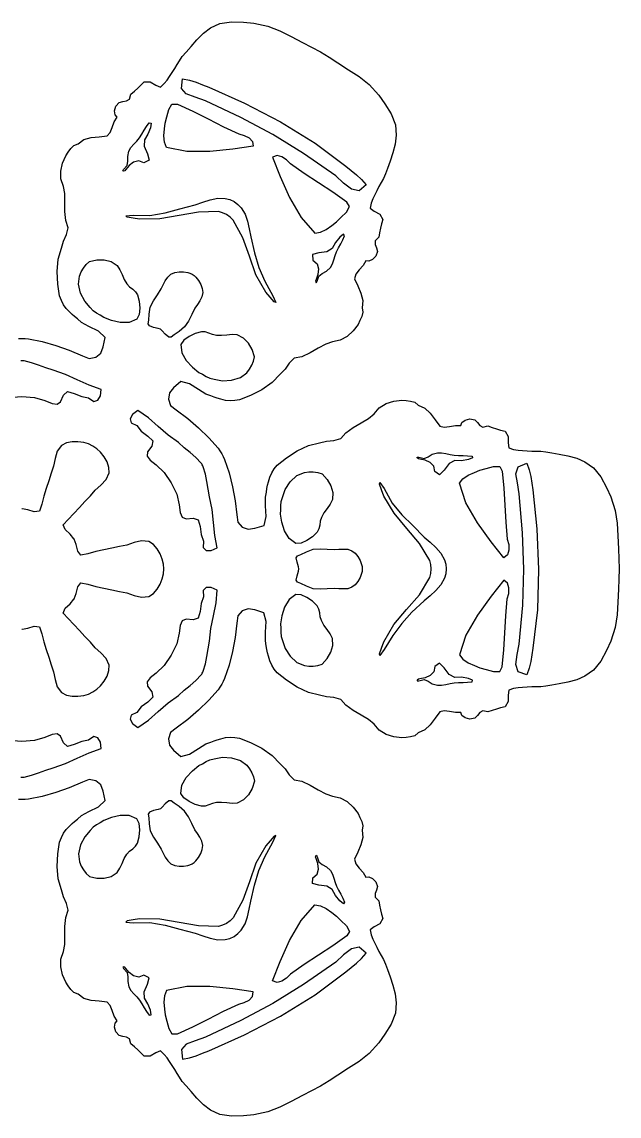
# Model space of a CAD drawing. Extents: x -4 to 91, y -235 to 97.
# Drawn here: x 43.2 to 90.7, y -235.1 to -147.9 of the extents above; entities that cross this region are included whole.
import ezdxf

# ---------------------------------------------------------------- set-up
doc = ezdxf.new("R2010")
doc.units = 0
doc.layers.get('0').update_dxf_attribs({"linetype": 'CONTINUOUS'})

msp = doc.modelspace()

# ---------------------------------------------------------------- linework, layer by layer
at = {"color": 7}
for points in [[(42.921899, -173.151879), (43.180638, -173.142114), (43.439376, -173.151879), (43.695874, -173.181208), (44.800969, -173.400218), (45.886079, -173.706804), (46.952764, -174.089263), (48.002577, -174.535902), (48.538694, -174.741005), (49.052511, -174.644073), (49.4508, -174.316136), (49.640338, -173.828225), (49.80638, -173.07818), (49.286135, -172.566835), (48.513331, -172.195868), (47.921697, -171.866955), (47.613361, -171.590612), (47.376746, -171.401613), (47.175031, -171.238037), (46.971393, -171.037967), (46.708949, -170.768989), (46.495281, -170.459589), (46.32253, -170.120925), (46.182842, -169.764154), (46.03273, -168.836382), (45.98926, -167.829651), (46.07965, -166.83986), (46.331118, -165.962928), (46.482192, -165.414161), (46.7337, -164.881806), (46.870964, -164.338404), (46.67931, -163.756501), (46.610321, -163.036301), (46.608627, -162.299145), (46.59398, -161.613952), (46.486115, -161.049643), (46.279376, -160.451574), (46.270881, -159.818592), (46.415497, -159.189505), (46.668086, -158.603117), (46.862114, -158.317576), (47.068178, -158.032241), (47.319356, -157.796032), (47.648721, -157.657865), (48.11671, -157.323217), (48.698254, -157.158552), (49.333226, -157.08558), (49.961498, -157.026015), (50.210031, -156.761476), (50.375493, -156.352057), (50.53168, -155.905561), (50.752381, -155.529791), (50.598702, -155.344916), (50.554992, -155.020764), (50.650417, -154.657944), (50.914136, -154.357067), (51.206837, -154.282521), (51.505327, -154.239795), (51.744392, -154.092055), (51.858824, -153.70247), (52.131369, -153.460156), (52.395718, -153.22364), (52.653351, -152.978852), (52.905733, -152.711726), (53.389361, -152.716326), (53.82788, -152.972615), (54.207181, -153.135734), (54.513167, -152.860832), (54.730551, -152.577885), (54.937784, -152.289183), (55.139322, -151.988576), (55.339629, -151.669919), (55.527298, -151.35155), (55.714934, -151.040976), (55.943017, -150.715805), (56.252025, -150.353643), (56.646933, -149.899664), (57.103905, -149.371084), (57.620202, -148.853579), (58.193071, -148.432816), (58.943725, -148.071024), (59.860637, -147.947778), (60.806717, -147.969594), (61.644883, -148.042983), (62.751279, -148.281125), (63.712762, -148.660217), (64.607194, -149.116274), (65.512448, -149.585316), (66.23411, -149.951527), (66.942572, -150.343746), (67.636477, -150.761184), (68.314454, -151.203056), (69.173282, -151.752506), (70.015456, -152.29908), (70.824502, -152.942205), (71.583937, -153.781303), (72.066576, -154.470481), (72.558506, -155.278904), (72.910226, -156.134593), (72.972233, -156.965574), (72.894275, -157.672075), (72.704249, -158.377955), (72.474974, -159.037996), (72.27927, -159.606988), (72.120133, -160.055676), (71.95257, -160.415786), (71.777423, -160.733571), (71.595542, -161.055281), (71.419728, -161.388081), (71.260166, -161.712921), (71.11376, -162.03674), (70.97741, -162.366477), (70.892331, -162.768915), (71.223248, -163.01584), (71.66446, -163.267461), (71.910265, -163.683992), (71.805117, -164.036129), (71.72194, -164.381637), (71.649285, -164.72883), (71.57571, -165.086016), (71.295537, -165.379908), (71.287126, -165.660815), (71.399369, -165.940678), (71.48116, -166.23144), (71.352455, -166.610264), (71.085956, -166.874311), (70.783377, -166.998534), (70.546431, -166.957883), (70.331355, -167.336902), (70.022768, -167.695412), (69.750934, -168.043414), (69.646106, -168.39092), (69.908654, -168.964799), (70.162942, -169.551186), (70.311109, -170.137153), (70.255291, -170.709771), (70.300317, -171.064092), (70.221342, -171.399722), (70.077268, -171.720846), (69.926996, -172.031649), (69.545465, -172.543591), (69.072966, -172.983375), (68.520539, -173.292513), (67.899226, -173.412506), (67.356589, -173.601245), (66.755876, -173.931159), (66.11664, -174.298283), (65.458433, -174.59864), (64.858666, -174.723611), (64.456697, -175.114184), (64.121417, -175.598176), (63.721705, -176.003396), (63.087995, -176.659639), (62.276008, -177.232812), (61.382416, -177.69853), (60.503887, -178.032416), (60.125068, -178.089828), (59.7454, -178.109555), (59.370618, -178.079214), (59.006458, -177.986416), (58.730586, -177.914404), (58.486754, -177.828677), (58.204504, -177.719696), (57.813377, -177.577922), (57.234647, -177.224137), (56.525995, -176.75354), (55.821577, -176.568196), (55.255549, -177.070176), (54.927777, -177.478275), (54.842918, -177.98717), (55.015881, -178.480613), (55.461566, -178.842354), (56.373742, -179.532317), (57.238254, -180.264404), (58.046056, -181.048558), (58.788114, -181.89472), (58.941761, -182.10219), (59.079598, -182.321375), (59.2005, -182.550336), (59.30335, -182.787135), (59.666231, -183.853681), (59.943278, -184.946705), (60.145397, -186.061708), (60.283505, -187.19419), (60.373937, -187.761033), (60.714791, -188.157556), (61.197939, -188.338516), (61.715252, -188.258704), (62.447833, -188.027479), (62.630547, -187.321246), (62.565413, -186.466503), (62.554434, -185.78968), (62.639586, -185.384482), (62.684956, -185.085067), (62.72576, -184.828589), (62.797207, -184.552198), (62.898926, -184.190426), (63.060041, -183.850684), (63.266958, -183.531744), (63.506088, -183.232385), (64.234503, -182.6385), (65.084624, -182.097485), (65.987001, -181.680872), (66.872183, -181.460185), (67.422965, -181.316636), (68.009753, -181.268268), (68.548987, -181.115442), (68.9571, -180.65851), (69.546318, -180.238665), (70.183872, -179.868632), (70.769946, -179.513354), (71.204717, -179.137787), (71.619291, -178.659711), (72.163223, -178.335864), (72.780339, -178.14656), (73.414458, -178.072116), (73.758758, -178.097375), (74.108897, -178.133163), (74.439049, -178.232585), (74.723388, -178.448741), (75.247195, -178.686708), (75.680576, -179.10801), (76.061257, -179.621423), (76.426977, -180.135739), (76.780339, -180.218707), (77.217637, -180.157292), (77.682409, -180.069307), (78.118185, -180.072552), (78.201452, -179.847026), (78.460321, -179.647094), (78.822245, -179.548324), (79.214672, -179.626274), (79.42558, -179.84249), (79.611827, -180.079625), (79.859307, -180.212791), (80.253913, -180.117101), (80.600034, -180.231974), (80.937038, -180.34265), (81.277844, -180.443372), (81.635374, -180.528378), (81.8732, -180.949515), (81.870378, -181.457428), (81.918765, -181.867474), (82.309826, -181.995013), (82.663561, -182.0418), (83.017199, -182.076917), (83.3783, -182.10116), (83.75442, -182.115299), (84.12397, -182.118629), (84.486753, -182.125854), (84.882403, -182.160796), (85.350548, -182.247323), (85.941157, -182.362331), (86.627408, -182.493793), (87.333729, -182.682165), (87.984556, -182.967907), (88.673203, -183.437095), (89.238393, -184.169541), (89.692542, -184.999777), (90.048069, -185.762341), (90.39503, -186.839575), (90.547467, -187.861787), (90.599726, -188.864409), (90.646151, -189.882921), (90.689834, -190.691008), (90.704396, -191.500675), (90.689834, -192.310314), (90.646151, -193.118401), (90.599726, -194.136885), (90.547467, -195.139536), (90.395027, -196.161745), (90.048066, -197.238987), (89.692539, -198.001551), (89.23839, -198.831793), (88.673201, -199.564216), (87.984556, -200.03341), (87.333729, -200.31916), (86.627408, -200.507515), (85.941154, -200.639003), (85.350542, -200.754008), (84.8824, -200.840538), (84.48675, -200.875477), (84.123967, -200.882532), (83.754417, -200.885919), (83.3783, -200.90003), (83.017196, -200.924301), (82.663558, -200.959438), (82.309823, -201.00623), (81.918762, -201.133766), (81.870375, -201.543835), (81.873197, -202.051751), (81.635374, -202.472883), (81.277844, -202.557888), (80.937035, -202.658613), (80.600031, -202.769272), (80.253911, -202.884165), (79.859305, -202.788464), (79.611827, -202.921644), (79.425577, -203.158767), (79.214667, -203.374978), (78.822242, -203.452928), (78.460323, -203.35415), (78.201455, -203.154224), (78.118185, -202.9287), (77.682406, -202.932086), (77.217637, -202.844118), (76.780339, -202.782678), (76.426977, -202.865651), (76.061257, -203.379973), (75.680573, -203.893392), (75.247195, -204.314693), (74.723385, -204.552663), (74.439046, -204.768817), (74.108894, -204.868244), (73.758755, -204.90403), (73.414458, -204.92943), (72.780339, -204.854979), (72.163223, -204.665665), (71.619288, -204.341815), (71.204715, -203.863758), (70.769943, -203.488177), (70.183872, -203.132916), (69.546318, -202.762866), (68.957097, -202.343032), (68.548984, -201.886086), (68.009753, -201.733263), (67.422962, -201.68489), (66.872177, -201.541352), (65.986999, -201.320682), (65.084624, -200.904066), (64.234503, -200.363046), (63.506088, -199.769166), (63.266955, -199.469812), (63.060035, -199.150873), (62.898923, -198.811134), (62.797207, -198.449353), (62.721637, -198.174441), (62.673961, -197.920412), (62.627216, -197.621483), (62.554434, -197.211865), (62.571452, -196.53377), (62.624676, -195.684761), (62.43298, -194.982056), (61.715238, -194.742844), (61.197927, -194.663032), (60.71478, -194.843993), (60.373929, -195.240487), (60.283496, -195.80733), (60.142058, -196.942287), (59.940306, -198.057036), (59.665111, -199.148672), (59.303341, -200.214399), (59.200491, -200.451212), (59.079587, -200.680151), (58.94175, -200.899353), (58.788105, -201.106814), (58.046047, -201.952973), (57.238245, -202.737127), (56.373734, -203.469212), (55.461558, -204.159189), (55.015872, -204.520913), (54.84291, -205.014378), (54.927768, -205.523282), (55.255541, -205.931375), (55.821569, -206.433335), (56.525987, -206.248), (57.234638, -205.777394), (57.813369, -205.423629), (58.204498, -205.281869), (58.486746, -205.172874), (58.730577, -205.087135), (59.006449, -205.015112), (59.370609, -204.922318), (59.745392, -204.891979), (60.12506, -204.911734), (60.503878, -204.969138), (61.382408, -205.303035), (62.275999, -205.768758), (63.087987, -206.341924), (63.721697, -206.998175), (64.121408, -207.40339), (64.456688, -207.887372), (64.858657, -208.277968), (65.458425, -208.402936), (66.116632, -208.703277), (66.755868, -209.070392), (67.356581, -209.400309), (67.899218, -209.58906), (68.52053, -209.70906), (69.072958, -210.018178), (69.545457, -210.457965), (69.926987, -210.969916), (70.077259, -211.280728), (70.221334, -211.60184), (70.300308, -211.937459), (70.255282, -212.291789), (70.3111, -212.864418), (70.162934, -213.450368), (69.908646, -214.036769), (69.646097, -214.61064), (69.750926, -214.958168), (70.02276, -215.306176), (70.331347, -215.664655), (70.546423, -216.043679), (70.783368, -216.003039), (71.085947, -216.127245), (71.352447, -216.391292), (71.481151, -216.770119), (71.399363, -217.060893), (71.287121, -217.340773), (71.295531, -217.621668), (71.575701, -217.915546), (71.649277, -218.272727), (71.721932, -218.619917), (71.805109, -218.965441), (71.910256, -219.31757), (71.664452, -219.734102), (71.22324, -219.985731), (70.892323, -220.232647), (70.977402, -220.635096), (71.113752, -220.964816), (71.260157, -221.288638), (71.41972, -221.613476), (71.595533, -221.946272), (71.777414, -222.267978), (71.952558, -222.58576), (72.120122, -222.945875), (72.279262, -223.39458), (72.474966, -223.963569), (72.704243, -224.623602), (72.894269, -225.329496), (72.972224, -226.035983), (72.910217, -226.866958), (72.558498, -227.722656), (72.066568, -228.531081), (71.583928, -229.220268), (70.824494, -230.059371), (70.015447, -230.702471), (69.173273, -231.249051), (68.314446, -231.798509), (67.636466, -232.240384), (66.942564, -232.657819), (66.234098, -233.050024), (65.512439, -233.416235), (64.607186, -233.885288), (63.712753, -234.341331), (62.75127, -234.72044), (61.644871, -234.95858), (60.806708, -235.031957), (59.860626, -235.053688), (58.943717, -234.930442), (58.193062, -234.568661), (57.620194, -234.147896), (57.103899, -233.630385), (56.646925, -233.101811), (56.252017, -232.647829), (55.943012, -232.285681), (55.714923, -231.960505), (55.527287, -231.649919), (55.339621, -231.331572), (55.139311, -231.012887), (54.937776, -230.712292), (54.730543, -230.423579), (54.513158, -230.140651), (54.207173, -229.865738), (53.827872, -230.028863), (53.389352, -230.285149), (52.905725, -230.289664), (52.653342, -230.022541), (52.39571, -229.77777), (52.131361, -229.541239), (51.858816, -229.298923), (51.744383, -228.909344), (51.505318, -228.7616), (51.206829, -228.718872), (50.914128, -228.644337), (50.650408, -228.34346), (50.554983, -227.980635), (50.598694, -227.656503), (50.752372, -227.471619), (50.531672, -227.09584), (50.375484, -226.649336), (50.210023, -226.239917), (49.96149, -225.97539), (49.333218, -225.915841), (48.698246, -225.842858), (48.116702, -225.678182), (47.648712, -225.343551), (47.319348, -225.205375), (47.06817, -224.969155), (46.862105, -224.683828), (46.668078, -224.398276), (46.415489, -223.811902), (46.270872, -223.182801), (46.279367, -222.549833), (46.486106, -221.951748), (46.593974, -221.387444), (46.608622, -220.702265), (46.610315, -219.965101), (46.679299, -219.244898), (46.870953, -218.663012), (46.733689, -218.119593), (46.482181, -217.587237), (46.331107, -217.038484), (46.079639, -216.161535), (45.989248, -215.171754), (46.032719, -214.165039), (46.18283, -213.237262), (46.322519, -212.880476), (46.49527, -212.54181), (46.708938, -212.232409), (46.971382, -211.963423), (47.175019, -211.763356), (47.376735, -211.59978), (47.61335, -211.410804), (47.921686, -211.134452), (48.51332, -210.80555), (49.286123, -210.434569), (49.806369, -209.923211), (49.640326, -209.173177), (49.450789, -208.685271), (49.0525, -208.357329), (48.538683, -208.260414), (48.002565, -208.465505), (46.952752, -208.91215), (45.886068, -209.294617), (44.800957, -209.601195), (43.695863, -209.8202), (43.695874, -209.820171), (43.695874, -209.820171)], [(57.788703, -154.227877), (56.962751, -153.930279), (56.264725, -153.662002), (55.873757, -153.241945), (55.968971, -152.489019), (56.526272, -152.579756), (57.045823, -152.746431), (57.547595, -152.946156), (58.051553, -153.136038), (60.887616, -154.410396), (63.765323, -155.914561), (66.515745, -157.605403), (68.969963, -159.439788), (69.386388, -159.781291), (69.810238, -160.115972), (70.214357, -160.482579), (70.571589, -160.919851), (70.014996, -161.403487), (69.406547, -161.268667), (68.776681, -160.78281), (68.155828, -160.213342), (65.596773, -158.419713), (63.148123, -156.916459), (60.611543, -155.56528), (57.788703, -154.227877), (57.788703, -154.227877)], [(54.594057, -156.015109), (54.726242, -155.518553), (54.87534, -154.918941), (55.123898, -154.489562), (55.554474, -154.503701), (56.788589, -155.058658), (58.001617, -155.675787), (59.211811, -156.297023), (60.437429, -156.864301), (60.864764, -156.981765), (61.254327, -157.177884), (61.523564, -157.459847), (61.589928, -157.834827), (59.965915, -158.080831), (58.130925, -158.270964), (56.296693, -158.268424), (54.674937, -157.936043), (54.517603, -157.531469), (54.484236, -157.006854), (54.525999, -156.46663), (54.594057, -156.015216), (54.594057, -156.015109), (54.594057, -156.015109)], [(51.278096, -159.695015), (51.558723, -159.38719), (51.609775, -159.043048), (51.599445, -158.660939), (51.695957, -158.239223), (51.862801, -157.943917), (52.083787, -157.683908), (52.319792, -157.438711), (52.531685, -157.187824), (52.729206, -156.888739), (52.916418, -156.580758), (53.108465, -156.278123), (53.320236, -155.994885), (53.459538, -156.018253), (53.404643, -156.381625), (53.211501, -156.890305), (52.936069, -157.349588), (52.915072, -157.84804), (53.174646, -158.45963), (53.304818, -158.967763), (52.895624, -159.155841), (52.475302, -159.005499), (52.074603, -159.117702), (51.720468, -159.38377), (51.439837, -159.695018), (51.360739, -159.794592), (51.254437, -159.842172), (51.200394, -159.816179), (51.278079, -159.69503), (51.278096, -159.695015), (51.278096, -159.695015)], [(68.205364, -163.873601), (68.569301, -163.510849), (69.014032, -163.081922), (69.261603, -162.651973), (69.034059, -162.286163), (67.936398, -161.494859), (66.795436, -160.752911), (65.652334, -160.01547), (64.548244, -159.237697), (64.232852, -158.926347), (63.868224, -158.687036), (63.489422, -158.594848), (63.131497, -158.724868), (63.73046, -160.254309), (64.48329, -161.938521), (65.402711, -163.525683), (66.501439, -164.763975), (66.930479, -164.697941), (67.401491, -164.464529), (67.848457, -164.158247), (68.205364, -163.873601), (68.205364, -163.873601)], [(60.002321, -163.727511), (59.755521, -163.487837), (59.468317, -163.289623), (59.153061, -163.140003), (58.822096, -163.046105), (57.2373, -163.092229), (55.69388, -163.356428), (54.146151, -163.619742), (52.548437, -163.663201), (52.039687, -163.578627), (51.565596, -163.484783), (51.454115, -163.397966), (52.033207, -163.33448), (53.359648, -163.366964), (54.568491, -163.149576), (55.745744, -162.819142), (56.977404, -162.512491), (57.582336, -162.30753), (58.174647, -162.113733), (58.763783, -161.991192), (59.359193, -161.999998), (59.721138, -162.093868), (60.065909, -162.254557), (60.377451, -162.472793), (60.639717, -162.73931), (60.945059, -163.250539), (61.133505, -163.822016), (61.261825, -164.431873), (61.386791, -165.05824), (61.685015, -166.34427), (62.040558, -167.487518), (62.509279, -168.589325), (63.147025, -169.751036), (63.381591, -170.284287), (63.250668, -170.23115), (62.93235, -169.867495), (62.604735, -169.469192), (61.802332, -168.071385), (61.280147, -166.605706), (60.769655, -165.136345), (60.002321, -163.727497), (60.002321, -163.727511), (60.002321, -163.727511)], [(66.676453, -168.585258), (66.802722, -168.188315), (67.075233, -167.972034), (67.411309, -167.789919), (67.72827, -167.495482), (67.900592, -167.203337), (68.015271, -166.881951), (68.109617, -166.554966), (68.220946, -166.24602), (68.3812, -165.925418), (68.554312, -165.609298), (68.720377, -165.291666), (68.859781, -164.966647), (68.769902, -164.857684), (68.482662, -165.086911), (68.138703, -165.508514), (67.878669, -165.976687), (67.457492, -166.244089), (66.798052, -166.325087), (66.292908, -166.466421), (66.334626, -166.914836), (66.674986, -167.203673), (66.778166, -167.606791), (66.724812, -168.046516), (66.595574, -168.445177), (66.548892, -168.563462), (66.56083, -168.679309), (66.610365, -168.71311), (66.676439, -168.585258), (66.676453, -168.585258), (66.676453, -168.585258)], [(47.759945, -168.187108), (47.905588, -167.85785), (48.081647, -167.551981), (48.299048, -167.273865), (48.568717, -167.027868), (49.149965, -166.8921), (49.737061, -166.890406), (50.285907, -167.034918), (50.752398, -167.337957), (50.977374, -167.68835), (51.15356, -168.066951), (51.325038, -168.447531), (51.535892, -168.803856), (51.750657, -169.026956), (51.998855, -169.224427), (52.229504, -169.431493), (52.391612, -169.68339), (52.523559, -170.182554), (52.564696, -170.726557), (52.503767, -171.229187), (52.329501, -171.604223), (51.7197, -171.867853), (51.008492, -171.877448), (50.298765, -171.721506), (49.693412, -171.488526), (49.413832, -171.304215), (49.121599, -171.137343), (48.844211, -170.94752), (48.609154, -170.694358), (48.182668, -170.19053), (47.849259, -169.532943), (47.683493, -168.829265), (47.759945, -168.18717), (47.759945, -168.187108), (47.759945, -168.187108)], [(54.592045, -172.807224), (54.343393, -172.528958), (54.205782, -172.404605), (54.029283, -172.347608), (53.663971, -172.271399), (53.32301, -172.154274), (53.234621, -171.985271), (53.271451, -171.693956), (53.306156, -171.209888), (53.400209, -170.646753), (53.646141, -170.144465), (53.963178, -169.671935), (54.270549, -169.19807), (54.431813, -168.880296), (54.592813, -168.556669), (54.785395, -168.263869), (55.041411, -168.038571), (55.350193, -167.907564), (55.688653, -167.850995), (56.037203, -167.855313), (56.37626, -167.906946), (56.554407, -167.960892), (56.724183, -168.042613), (56.879843, -168.148787), (57.015637, -168.276095), (57.229877, -168.54391), (57.407886, -168.843607), (57.528127, -169.165008), (57.569063, -169.497923), (57.501959, -169.832288), (57.344677, -170.14547), (57.144906, -170.446714), (56.950336, -170.745257), (56.693644, -171.248383), (56.44294, -171.759211), (56.130912, -172.223334), (55.690251, -172.586354), (55.288389, -172.858441), (55.054514, -173.035999), (54.863958, -173.043957), (54.592045, -172.807238), (54.592045, -172.807224), (54.592045, -172.807224)], [(61.081161, -175.878115), (61.293485, -175.587355), (61.470348, -175.281951), (61.602501, -174.954619), (61.680708, -174.598079), (61.507661, -174.026822), (61.215631, -173.517501), (60.816055, -173.114445), (60.320372, -172.861972), (59.904432, -172.842329), (59.488462, -172.879046), (59.073133, -172.920832), (58.659118, -172.916401), (58.358526, -172.84196), (58.063412, -172.725749), (57.768764, -172.629539), (57.46956, -172.61509), (56.9713, -172.750401), (56.479609, -172.986773), (56.074784, -173.290857), (55.837125, -173.629295), (55.913717, -174.289212), (56.261011, -174.909932), (56.750924, -175.446603), (57.255368, -175.85436), (57.554777, -176.00433), (57.845407, -176.173974), (58.148494, -176.31929), (58.485267, -176.396272), (59.134838, -176.513707), (59.871031, -176.473654), (60.563317, -176.265372), (61.081161, -175.878115), (61.081161, -175.878115)], [(42.175275, -177.857167), (43.180638, -177.77804), (44.185998, -177.857167), (45.010124, -178.094547), (45.579699, -178.337326), (45.979314, -178.389221), (46.264599, -178.185104), (46.491186, -177.659834), (46.807289, -177.382955), (47.334926, -177.521054), (47.939226, -177.779866), (48.485312, -177.865134), (48.911877, -178.153735), (49.2358, -178.067733), (49.437854, -177.715373), (49.498803, -177.204898), (48.54041, -176.87581), (47.590696, -176.450523), (46.637654, -176.022189), (45.669273, -175.683963), (45.086171, -175.489526), (44.514572, -175.273959), (43.941043, -175.077493), (43.352144, -174.940344), (43.266778, -174.93041), (43.180638, -174.927108), (43.094498, -174.93041)], [(53.875977, -183.213248), (54.493617, -183.808271), (55.064824, -184.639376), (55.498977, -185.549611), (55.705462, -186.382014), (55.779997, -186.996663), (55.934864, -187.368688), (56.25428, -187.513694), (56.82247, -187.447287), (57.220304, -187.582612), (57.364526, -188.108618), (57.442535, -188.761342), (57.641733, -189.276905), (57.605081, -189.790606), (57.841526, -190.028153), (58.247706, -190.028153), (58.720262, -189.825686), (58.526065, -188.831135), (58.419517, -187.796029), (58.313944, -186.756503), (58.122665, -185.748744), (57.9995, -185.146544), (57.900387, -184.543745), (57.783767, -183.948818), (57.608092, -183.370243), (57.574022, -183.291342), (57.533822, -183.215085), (57.487882, -183.142142), (57.436585, -183.073187), (57.023361, -182.63176), (56.566449, -182.233305), (56.093967, -181.846068), (55.634029, -181.438304), (54.809842, -180.852047), (54.034715, -180.155099), (53.251264, -179.460754), (52.402094, -178.882302), (51.990487, -179.190323), (51.786358, -179.541486), (51.873841, -179.865014), (52.337058, -180.090129), (52.683946, -180.520419), (53.210234, -180.91435), (53.593647, -181.302248), (53.511916, -181.714442), (53.170314, -182.173307), (53.136185, -182.52243), (53.380936, -182.842558), (53.875977, -183.214433), (53.875977, -183.213304), (53.875977, -183.213248)], [(43.175769, -196.293373), (43.180652, -196.293204), (43.185534, -196.293176), (43.190389, -196.293176), (43.657099, -196.210851), (44.164295, -196.058875), (44.578829, -196.114755), (44.767492, -196.657101), (44.925629, -197.294613), (45.119191, -197.908587), (45.322809, -198.516522), (45.511113, -199.136), (45.700355, -199.675073), (45.821481, -200.288624), (45.992003, -200.876352), (46.329433, -201.33787), (46.720311, -201.545331), (47.169967, -201.632764), (47.641569, -201.629095), (48.098292, -201.562801), (48.472386, -201.453609), (48.828788, -201.283429), (49.154362, -201.059881), (49.435978, -200.7905), (49.721756, -200.428098), (49.960857, -200.021585), (50.109961, -199.588459), (50.125737, -199.146216), (49.894752, -198.62323), (49.471038, -198.181694), (49.000243, -197.770016), (48.628015, -197.336579), (48.185677, -196.863772), (47.760994, -196.383458), (47.326082, -195.908874), (46.853049, -195.453169), (46.477685, -195.018604), (46.636542, -194.631649), (47.021993, -194.268513), (47.326412, -193.905378), (47.328387, -193.900862), (47.330645, -193.896629), (47.333185, -193.892396), (47.336007, -193.888445), (47.49826, -193.443239), (47.620044, -192.927873), (47.875723, -192.596826), (48.439747, -192.704607), (49.070915, -192.886415), (49.69939, -193.025776), (50.32769, -193.153397), (50.958332, -193.300068), (51.519799, -193.40576), (52.111724, -193.607634), (52.705962, -193.753768), (53.274375, -193.6923), (53.649479, -193.45752), (53.950032, -193.111826), (54.182532, -192.701503), (54.35348, -192.272835), (54.445958, -191.894262), (54.476785, -191.500506), (54.445958, -191.106778), (54.35348, -190.728205), (54.182532, -190.299509), (53.950035, -189.889186), (53.649482, -189.543492), (53.274378, -189.308712), (52.705965, -189.247244), (52.111724, -189.393435), (51.519802, -189.595337), (50.958332, -189.700972), (50.327693, -189.847643), (49.699393, -189.975264), (49.070918, -190.114626), (48.439747, -190.296433), (47.875723, -190.404214), (47.62005, -190.073167), (47.498291, -189.557801), (47.33601, -189.112596), (47.333188, -189.108644), (47.330648, -189.104411), (47.32839, -189.100178), (47.326415, -189.095662), (47.021964, -188.732555), (46.636522, -188.369392), (46.477679, -187.982437), (46.853052, -187.547871), (47.326084, -187.092167), (47.760997, -186.61757), (48.18568, -186.137262), (48.628018, -185.664444), (49.000246, -185.231021), (49.471041, -184.819344), (49.894755, -184.37781), (50.12574, -183.854821), (50.109964, -183.412582), (49.96086, -182.979449), (49.721759, -182.572934), (49.43598, -182.210546), (49.154362, -181.941171), (48.828791, -181.717606), (48.472389, -181.547434), (48.098295, -181.438234), (47.641572, -181.371937), (47.16997, -181.368127), (46.720314, -181.455565), (46.329436, -181.663024), (45.992006, -182.124556), (45.821484, -182.712273), (45.700357, -183.325835), (45.511116, -183.864905), (45.322812, -184.484388), (45.119194, -185.092329), (44.925632, -185.706275), (44.767494, -186.343787), (44.578832, -186.886133), (44.164295, -186.94201), (43.657085, -186.789763), (43.190394, -186.707732), (43.18554, -186.708296), (43.180658, -186.708452), (43.175775, -186.708291)], [(74.773911, -182.610469), (75.180811, -182.699589), (75.504373, -182.571729), (75.830128, -182.371738), (76.243598, -182.244458), (76.582764, -182.241297), (76.918431, -182.302678), (77.24878, -182.384463), (77.572001, -182.442525), (77.92978, -182.46403), (78.290101, -182.472158), (78.648216, -182.487144), (78.999393, -182.528927), (79.048816, -182.661247), (78.706678, -182.79539), (78.169578, -182.882467), (77.634109, -182.873577), (77.191943, -183.104623), (76.792077, -183.635218), (76.417108, -184.002014), (76.049632, -183.741681), (75.96967, -183.302501), (75.672148, -183.011589), (75.264662, -182.837932), (74.854793, -182.750522), (74.729013, -182.731811), (74.634657, -182.663538), (74.630142, -182.603735), (74.773903, -182.610452), (74.773911, -182.610469), (74.773911, -182.610469)], [(65.66047, -183.809708), (66.018435, -183.77121), (66.371354, -183.770645), (66.720909, -183.819859), (67.068785, -183.930403), (67.476988, -184.365892), (67.772057, -184.873457), (67.92133, -185.42103), (67.892134, -185.976542), (67.701174, -186.346572), (67.461387, -186.688453), (67.217536, -187.027227), (67.014375, -187.387992), (66.928546, -187.685539), (66.881632, -187.999229), (66.817627, -188.302505), (66.680534, -188.568838), (66.314221, -188.932707), (65.86367, -189.240329), (65.397916, -189.438873), (64.98599, -189.475477), (64.452779, -189.07918), (64.088865, -188.468056), (63.869054, -187.775455), (63.768145, -187.134698), (63.787985, -186.800434), (63.786292, -186.46392), (63.811974, -186.128784), (63.91369, -185.798638), (64.136775, -185.177376), (64.53956, -184.55984), (65.066079, -184.064447), (65.660377, -183.809606), (65.66047, -183.809708), (65.66047, -183.809708)], [(79.618786, -183.642223), (80.114905, -183.508421), (80.708734, -183.337736), (81.204867, -183.338301), (81.4079, -183.718265), (81.544352, -185.064519), (81.616417, -186.423591), (81.683504, -187.782285), (81.805038, -189.127328), (81.916978, -189.556164), (81.941927, -189.991577), (81.832363, -190.365719), (81.540799, -190.610688), (80.515745, -189.327254), (79.433592, -187.833169), (78.51878, -186.243347), (77.995752, -184.672676), (78.267456, -184.334133), (78.7051, -184.042928), (79.193833, -183.808982), (79.618798, -183.642217), (79.618786, -183.642223), (79.618786, -183.642223)], [(82.763896, -185.51525), (82.608646, -184.651156), (82.491967, -183.91251), (82.660261, -183.363893), (83.359924, -183.069888), (83.559994, -183.597891), (83.675426, -184.131176), (83.753345, -184.665583), (83.840879, -185.196968), (84.155286, -188.290256), (84.291495, -191.534514), (84.202394, -194.761866), (83.840879, -197.804476), (83.753342, -198.335844), (83.675423, -198.87026), (83.559991, -199.403547), (83.359921, -199.931556), (82.662784, -199.691385), (82.475316, -199.097025), (82.581143, -198.308609), (82.763893, -197.486185), (83.037694, -194.373161), (83.115226, -191.500929), (83.017092, -188.628613), (82.763896, -185.51525), (82.763896, -185.51525)], [(75.643782, -192.182129), (75.727947, -191.848542), (75.756, -191.500732), (75.727947, -191.152893), (75.643782, -190.819306), (74.811441, -189.469889), (73.810927, -188.265336), (72.809029, -187.056635), (71.972534, -185.694709), (71.791401, -185.211836), (71.635626, -184.754337), (71.655071, -184.614383), (71.999599, -185.084147), (72.634687, -186.249121), (73.427373, -187.187332), (74.302163, -188.041619), (75.18356, -188.954946), (75.663527, -189.37636), (76.12752, -189.792412), (76.52821, -190.241343), (76.818276, -190.761394), (76.917954, -191.121792), (76.951177, -191.500704), (76.917951, -191.879643), (76.818276, -192.240013), (76.528208, -192.760064), (76.127517, -193.209023), (75.663527, -193.625075), (75.18356, -194.046489), (74.218935, -194.947766), (73.406627, -195.827283), (72.686793, -196.784129), (71.999594, -197.91728), (71.655068, -198.387039), (71.635623, -198.247085), (71.791395, -197.789602), (71.972526, -197.30672), (72.78186, -195.912909), (73.790082, -194.727858), (74.807341, -193.551076), (75.643774, -192.182129), (75.643774, -192.182129), (75.643777, -192.182129), (75.64378, -192.182129), (75.64378, -192.182129), (75.643782, -192.182129), (75.643782, -192.182129)], [(65.075381, -192.036531), (65.192041, -191.68206), (65.230928, -191.500704), (65.192041, -191.319348), (65.075381, -190.964876), (65.006336, -190.611054), (65.108497, -190.44999), (65.379199, -190.336226), (65.815769, -190.124249), (66.350481, -189.924126), (66.908443, -189.885969), (67.476187, -189.924267), (68.040253, -189.953533), (68.396084, -189.934342), (68.756855, -189.912046), (69.10672, -189.932366), (69.429839, -190.041417), (69.697687, -190.243319), (69.915905, -190.508156), (70.086449, -190.812166), (70.211261, -191.131613), (70.253614, -191.312885), (70.267726, -191.50076), (70.253614, -191.688664), (70.211261, -191.869907), (70.086446, -192.189354), (69.915905, -192.493364), (69.697685, -192.758201), (69.429839, -192.960103), (69.106717, -193.069182), (68.756855, -193.089502), (68.396087, -193.067206), (68.040256, -193.048015), (67.476187, -193.077253), (66.908446, -193.115551), (66.350487, -193.077394), (65.815774, -192.877299), (65.379205, -192.665322), (65.108503, -192.55153), (65.006339, -192.390494), (65.075387, -192.036644), (65.075381, -192.036531), (65.075381, -192.036531)], [(79.618786, -199.35921), (80.114905, -199.493011), (80.708734, -199.663699), (81.204864, -199.663699), (81.407895, -199.283743), (81.544352, -197.937487), (81.616417, -196.578418), (81.683507, -195.219743), (81.805035, -193.8747), (81.916976, -193.445864), (81.941924, -193.010451), (81.832357, -192.636309), (81.540796, -192.39134), (80.515745, -193.674774), (79.433589, -195.168859), (78.518774, -196.758673), (77.995746, -198.329352), (78.267453, -198.667878), (78.7051, -198.959103), (79.193833, -199.193037), (79.618798, -199.359802), (79.618786, -199.359802), (79.618786, -199.35921)], [(55.705462, -196.619424), (55.498977, -197.451839), (55.064824, -198.362062), (54.493617, -199.19315), (53.875977, -199.788187), (53.380936, -200.160072), (53.136185, -200.480196), (53.170314, -200.829305), (53.511916, -201.28817), (53.593647, -201.700356), (53.210234, -202.08827), (52.683946, -202.482196), (52.337058, -202.9125), (51.873841, -203.137601), (51.786358, -203.461112), (51.990487, -203.812281), (52.402094, -204.120298), (53.251264, -203.541856), (54.034715, -202.847533), (54.809842, -202.150585), (55.634029, -201.564325), (56.093967, -201.156542), (56.566449, -200.769305), (57.023361, -200.370863), (57.436585, -199.92944), (57.487882, -199.860493), (57.533822, -199.787538), (57.574022, -199.711282), (57.608092, -199.632372), (57.783764, -199.053789), (57.900384, -198.458864), (57.999497, -197.856066), (58.122665, -197.25386), (58.21829, -196.246976), (58.4343, -195.227222), (58.64389, -194.20157), (58.720256, -193.176934), (58.247701, -192.974468), (57.841521, -192.974468), (57.605078, -193.212014), (57.641733, -193.725715), (57.442535, -194.241279), (57.364526, -194.894031), (57.220302, -195.420008), (56.822464, -195.555334), (56.254275, -195.488927), (55.934861, -195.633933), (55.779997, -196.005958), (55.705462, -196.62061), (55.705462, -196.62061), (55.705462, -196.619424)], [(65.66047, -199.191711), (66.018435, -199.230206), (66.371354, -199.230206), (66.720909, -199.180986), (67.068785, -199.07044), (67.476985, -198.634943), (67.772054, -198.127394), (67.921324, -197.579827), (67.892131, -197.0243), (67.701171, -196.654279), (67.461387, -196.312395), (67.217536, -195.973587), (67.014375, -195.612822), (66.928546, -195.315276), (66.881629, -195.001614), (66.817627, -194.698338), (66.680532, -194.432005), (66.314216, -194.068136), (65.863668, -193.760513), (65.397913, -193.56197), (64.985987, -193.525366), (64.452777, -193.921662), (64.088865, -194.532786), (63.869051, -195.225388), (63.768145, -195.866145), (63.787985, -196.200409), (63.786292, -196.536931), (63.811974, -196.87207), (63.913693, -197.202213), (64.136778, -197.823469), (64.539563, -198.441), (65.066082, -198.936412), (65.66038, -199.191231), (65.66047, -199.191231), (65.66047, -199.191711)], [(74.773911, -200.390958), (75.180811, -200.301832), (75.50437, -200.429707), (75.830125, -200.629689), (76.243595, -200.756972), (76.582761, -200.760076), (76.918431, -200.698693), (77.24878, -200.616905), (77.572001, -200.558852), (77.929777, -200.537403), (78.290101, -200.529218), (78.648213, -200.51426), (78.999388, -200.472463), (79.04881, -200.340158), (78.706675, -200.205989), (78.169575, -200.118924), (77.634109, -200.127955), (77.191943, -199.896899), (76.792077, -199.366322), (76.417105, -198.999546), (76.049626, -199.259867), (75.969667, -199.699033), (75.672148, -199.989948), (75.264659, -200.163599), (74.854791, -200.251004), (74.72901, -200.26963), (74.634657, -200.3379), (74.630142, -200.397703), (74.773903, -200.390929), (74.773911, -200.390958), (74.773911, -200.390958)], [(43.094498, -208.070958), (43.180632, -208.074345), (43.266772, -208.070958), (43.352144, -208.06108), (43.941038, -207.923892), (44.514572, -207.727465), (45.086168, -207.511904), (45.669273, -207.317481), (46.637654, -206.979238), (47.590696, -206.550909), (48.54041, -206.125628), (49.498803, -205.796529), (49.43786, -205.286046), (49.235806, -204.933691), (48.911877, -204.847698), (48.485312, -205.136298), (47.939226, -205.221558), (47.334929, -205.480384), (46.807289, -205.618475), (46.491186, -205.341587), (46.264599, -204.816343), (45.979314, -204.612212), (45.579699, -204.664112), (45.010126, -204.90688), (45.010126, -204.90688)], [(45.010126, -204.90688), (44.186001, -205.144257), (43.180638, -205.223392), (42.175275, -205.144257)], [(61.081161, -207.123312), (61.293485, -207.414058), (61.470348, -207.719478), (61.602501, -208.046828), (61.680708, -208.403359), (61.507661, -208.974605), (61.215631, -209.483932), (60.816055, -209.886973), (60.320372, -210.139449), (59.904432, -210.159205), (59.488462, -210.122488), (59.073133, -210.080719), (58.659118, -210.085234), (58.358526, -210.159656), (58.063412, -210.275876), (57.768764, -210.372085), (57.46956, -210.386478), (56.9713, -210.251181), (56.479609, -210.014792), (56.074784, -209.710726), (55.837125, -209.372285), (55.913717, -208.712364), (56.261011, -208.091645), (56.750924, -207.554971), (57.255368, -207.147216), (57.554777, -206.997244), (57.845407, -206.8276), (58.148494, -206.682284), (58.485267, -206.605293), (59.134838, -206.487861), (59.871031, -206.527908), (60.563317, -206.736216), (61.081161, -207.123453), (61.081161, -207.123312), (61.081161, -207.123312)], [(43.695874, -209.820171), (43.439376, -209.849494), (43.180638, -209.859372), (42.921899, -209.849494)], [(54.592045, -210.1942), (54.343393, -210.472472), (54.205782, -210.596819), (54.029283, -210.653828), (53.663971, -210.730028), (53.32301, -210.84715), (53.234621, -211.016144), (53.271451, -211.307482), (53.306156, -211.79155), (53.400209, -212.354668), (53.646141, -212.856967), (53.963178, -213.329492), (54.270552, -213.803371), (54.431813, -214.121153), (54.592813, -214.444749), (54.785395, -214.737555), (55.041411, -214.962853), (55.35019, -215.09386), (55.688653, -215.150418), (56.037203, -215.146184), (56.37626, -215.094538), (56.554404, -215.040605), (56.724183, -214.958874), (56.879843, -214.852702), (57.015637, -214.725391), (57.229875, -214.45759), (57.407886, -214.15787), (57.528127, -213.836476), (57.569063, -213.503566), (57.501959, -213.16919), (57.34468, -212.856008), (57.144909, -212.554792), (56.950336, -212.256229), (56.693644, -211.753111), (56.442937, -211.242289), (56.13091, -210.778175), (55.690251, -210.415152), (55.288386, -210.143062), (55.054514, -209.965488), (54.863958, -209.957585), (54.592045, -210.194285), (54.592045, -210.1942), (54.592045, -210.1942)], [(47.759945, -214.814319), (47.905588, -215.143588), (48.081647, -215.44946), (48.299048, -215.727562), (48.568717, -215.973575), (49.149965, -216.109324), (49.737061, -216.112146), (50.285907, -215.967649), (50.752398, -215.664598), (50.977374, -215.31422), (51.15356, -214.935618), (51.325038, -214.555042), (51.535892, -214.198708), (51.750654, -213.975611), (51.998855, -213.77814), (52.229501, -213.571074), (52.391612, -213.319162), (52.523557, -212.819996), (52.564696, -212.276013), (52.503767, -211.773375), (52.329501, -211.39833), (51.7197, -211.134706), (51.008492, -211.12511), (50.298765, -211.281066), (49.693412, -211.514041), (49.413832, -211.69836), (49.121599, -211.865238), (48.844211, -212.055061), (48.609154, -212.308214), (48.182668, -212.812037), (47.849259, -213.469615), (47.683493, -214.173308), (47.759945, -214.815392), (47.759945, -214.815392), (47.759945, -214.814319)], [(60.002321, -219.27391), (59.755521, -219.513602), (59.468317, -219.711806), (59.153061, -219.86144), (58.822096, -219.955336), (57.2373, -219.909192), (55.69388, -219.645004), (54.146151, -219.381691), (52.548437, -219.338229), (52.039687, -219.422811), (51.565596, -219.51665), (51.454115, -219.603461), (52.033207, -219.666961), (53.359648, -219.634477), (54.568491, -219.851845), (55.745744, -220.182271), (56.977404, -220.488933), (57.582336, -220.693911), (58.174647, -220.887713), (58.763783, -221.010226), (59.359193, -221.001477), (59.721135, -220.90761), (60.065906, -220.746913), (60.377451, -220.528698), (60.639717, -220.262168), (60.945059, -219.75095), (61.133505, -219.17945), (61.261825, -218.569596), (61.386791, -217.943232), (61.685015, -216.657202), (62.040558, -215.513948), (62.509279, -214.412153), (63.147025, -213.250441), (63.381591, -212.717182), (63.250668, -212.770325), (62.93235, -213.133968), (62.604735, -213.532268), (61.802332, -214.930087), (61.280147, -216.395752), (60.769655, -217.865113), (60.002321, -219.273967), (60.002321, -219.27391), (60.002321, -219.27391)], [(66.676453, -214.41616), (66.802722, -214.813106), (67.075233, -215.029401), (67.411309, -215.211519), (67.72827, -215.505933), (67.900592, -215.79809), (68.015271, -216.119484), (68.109617, -216.446467), (68.220946, -216.755416), (68.3812, -217.07602), (68.554312, -217.392137), (68.720377, -217.70975), (68.859781, -218.034785), (68.769902, -218.143751), (68.482662, -217.91453), (68.138703, -217.492919), (67.878669, -217.02474), (67.457492, -216.757335), (66.798052, -216.676309), (66.292908, -216.534972), (66.334626, -216.086605), (66.674986, -215.797751), (66.778166, -215.394625), (66.724812, -214.954922), (66.595574, -214.556255), (66.548892, -214.437976), (66.56083, -214.322124), (66.610365, -214.288314), (66.676439, -214.41616), (66.676453, -214.41616), (66.676453, -214.41616)], [(68.205364, -219.127832), (68.569301, -219.490572), (69.014032, -219.919522), (69.261603, -220.349459), (69.034059, -220.715276), (67.936398, -221.50657), (66.795436, -222.248532), (65.652334, -222.985951), (64.548244, -223.763727), (64.232852, -224.075075), (63.868224, -224.314399), (63.489422, -224.406573), (63.131497, -224.276553), (63.73046, -222.747106), (64.48329, -221.062917), (65.402711, -219.475727), (66.501439, -218.237449), (66.930479, -218.303489), (67.401491, -218.536887), (67.848457, -218.843183), (68.205364, -219.127832), (68.205364, -219.127832)], [(57.788703, -228.773567), (56.962751, -229.07117), (56.264725, -229.339422), (55.873757, -229.759482), (55.968971, -230.512422), (56.526272, -230.421688), (57.045823, -230.255008), (57.547595, -230.055279), (58.051553, -229.8654), (60.887616, -228.591054), (63.765323, -227.086866), (66.515745, -225.396044), (68.969963, -223.561656), (69.386388, -223.220139), (69.810238, -222.885452), (70.214357, -222.518845), (70.571589, -222.08157), (70.014996, -221.597954), (69.406547, -221.7328), (68.776681, -222.218673), (68.155828, -222.788085), (65.596773, -224.58172), (63.148123, -226.084977), (60.611543, -227.436172), (57.788703, -228.773567), (57.788703, -228.773567)], [(51.278096, -223.306414), (51.558723, -223.614234), (51.609775, -223.958376), (51.599445, -224.340476), (51.695957, -224.762201), (51.862801, -225.057518), (52.083789, -225.317502), (52.319795, -225.562724), (52.531685, -225.813592), (52.729209, -226.112691), (52.916418, -226.42068), (53.108465, -226.723307), (53.320236, -227.006545), (53.459538, -226.983121), (53.404643, -226.61976), (53.211501, -226.111082), (52.936069, -225.651794), (52.915072, -225.153333), (53.174646, -224.541757), (53.304818, -224.033616), (52.895624, -223.845543), (52.475302, -223.995883), (52.074603, -223.883672), (51.720468, -223.617621), (51.439837, -223.306358), (51.360739, -223.20679), (51.254437, -223.159207), (51.200394, -223.185172), (51.278079, -223.30633), (51.278096, -223.306414), (51.278096, -223.306414)], [(54.594057, -226.98631), (54.726242, -227.48288), (54.87534, -228.082489), (55.123898, -228.511862), (55.554474, -228.497751), (56.788589, -227.942789), (58.001617, -227.325654), (59.211811, -226.704426), (60.437429, -226.137131), (60.864764, -226.01967), (61.254327, -225.823554), (61.523564, -225.541614), (61.589928, -225.166626), (59.965915, -224.920612), (58.130925, -224.730479), (56.296693, -224.733302), (54.674937, -225.065675), (54.517603, -225.47024), (54.484236, -225.994835), (54.525999, -226.535065), (54.594057, -226.986479), (54.594057, -226.98631), (54.594057, -226.98631)]]:
    msp.add_lwpolyline(points, dxfattribs=at)

doc.saveas('drawing.dxf')
